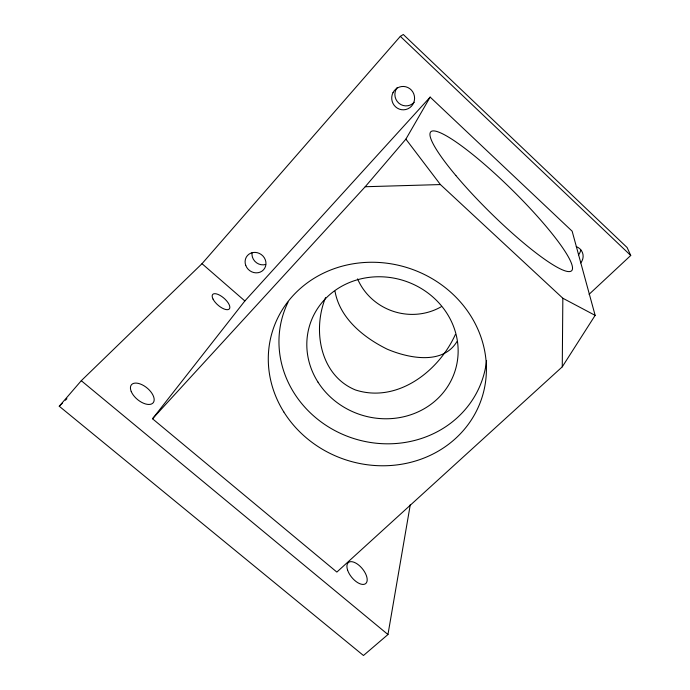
<?xml version="1.0" encoding="UTF-8"?>
<svg xmlns="http://www.w3.org/2000/svg" width="690" height="690" viewBox="0 0 690 690"><rect width="100%" height="100%" fill="white"/><g stroke="black" fill="none" stroke-linecap="round" stroke-linejoin="round"><path stroke-width="1.03" d="M562.264 366.839L562.842 298.244L440.41 184.566L405.884 139.13L430.155 97.1L572.148 231.193L595.142 315.365L562.264 366.839L336.858 572.079L152.525 418.77L244.864 300.961L430.155 97.1M589.079 294.328L630.746 255.472L627.124 247.546L403.305 34.5L400.329 36.354L202.015 263.692L81.282 380.699L59.254 406.238L363.466 655.5L387.961 634.524L410.326 504.468M325.559 297.614C312.337 330.044 319.979 375.412 355.436 389.954C397.276 403.486 438.805 371.28 455.4 334.409M456.944 341.576C442.695 365.286 408.351 358.179 387.15 349.149C363.682 337.582 339.782 318.332 335.012 291.275M152.525 418.77L365.208 186.731L405.884 139.13M59.254 406.238L62.316 403.236M65.386 400.226L66.921 398.725M365.208 186.731L440.41 184.566M562.842 298.244L595.142 315.365M81.282 380.699L387.961 634.524M202.015 263.692L244.864 300.961M400.329 36.354L630.746 255.472M265.676 264.477A10.462 9.686 38.5 0 1 252.1 252.523M580.764 249.806A11.005 10.367 -16 0 1 578.539 254.834M414.173 102.275A11.368 11.109 82.7 0 1 398.863 103.207A11.368 11.109 82.7 0 1 397.138 87.604M576.262 246.597A11.316 10.643 -15.1 0 1 580.747 262.899M441.108 306.817A57.977 55.588 17.3 0 1 357.558 278.889M486.571 360.594A104.794 96.936 17.8 0 1 356.031 439.228A104.794 96.936 17.8 0 1 288.066 302.151M392.998 92.676A11.696 11.428 80.8 0 0 403.667 109.814A11.696 11.428 80.8 0 0 412.784 91.917A11.696 11.428 80.8 0 0 392.998 92.676M245.752 265.434A10.755 9.91 38 0 0 263.58 269.755A10.755 9.91 38 0 0 257.267 252.695A10.755 9.91 38 0 0 245.752 265.434M213.055 299.124A11.023 4.58 41 0 0 228.347 309.543A11.023 4.58 41 0 0 221.628 296.389A11.023 4.58 41 0 0 213.055 299.124M131.255 391.549A14.119 7.504 39.6 0 0 151.61 403.943A14.119 7.504 39.6 0 0 144.046 385.822A14.119 7.504 39.6 0 0 131.255 391.549M347.527 569.88A13.636 6.848 50.6 0 0 364.812 584.111A13.636 6.848 50.6 0 0 358.809 565.144A13.636 6.848 50.6 0 0 347.527 569.88M317.969 382.096A76.185 70.458 17.8 0 0 448.992 384.425A76.185 70.458 17.8 0 0 380.466 276.768A76.185 70.458 17.8 0 0 317.969 382.096M283.806 411.939A109.874 100.887 17.8 0 0 472.685 417.804A109.874 100.887 17.8 0 0 375.558 262.312A109.874 100.887 17.8 0 0 283.806 411.939M455.9 175.571A98.937 15.732 44.6 0 0 571.622 270.739A98.937 15.732 44.6 0 0 476.195 157.329A98.937 15.732 44.6 0 0 455.9 175.571"/></g></svg>
